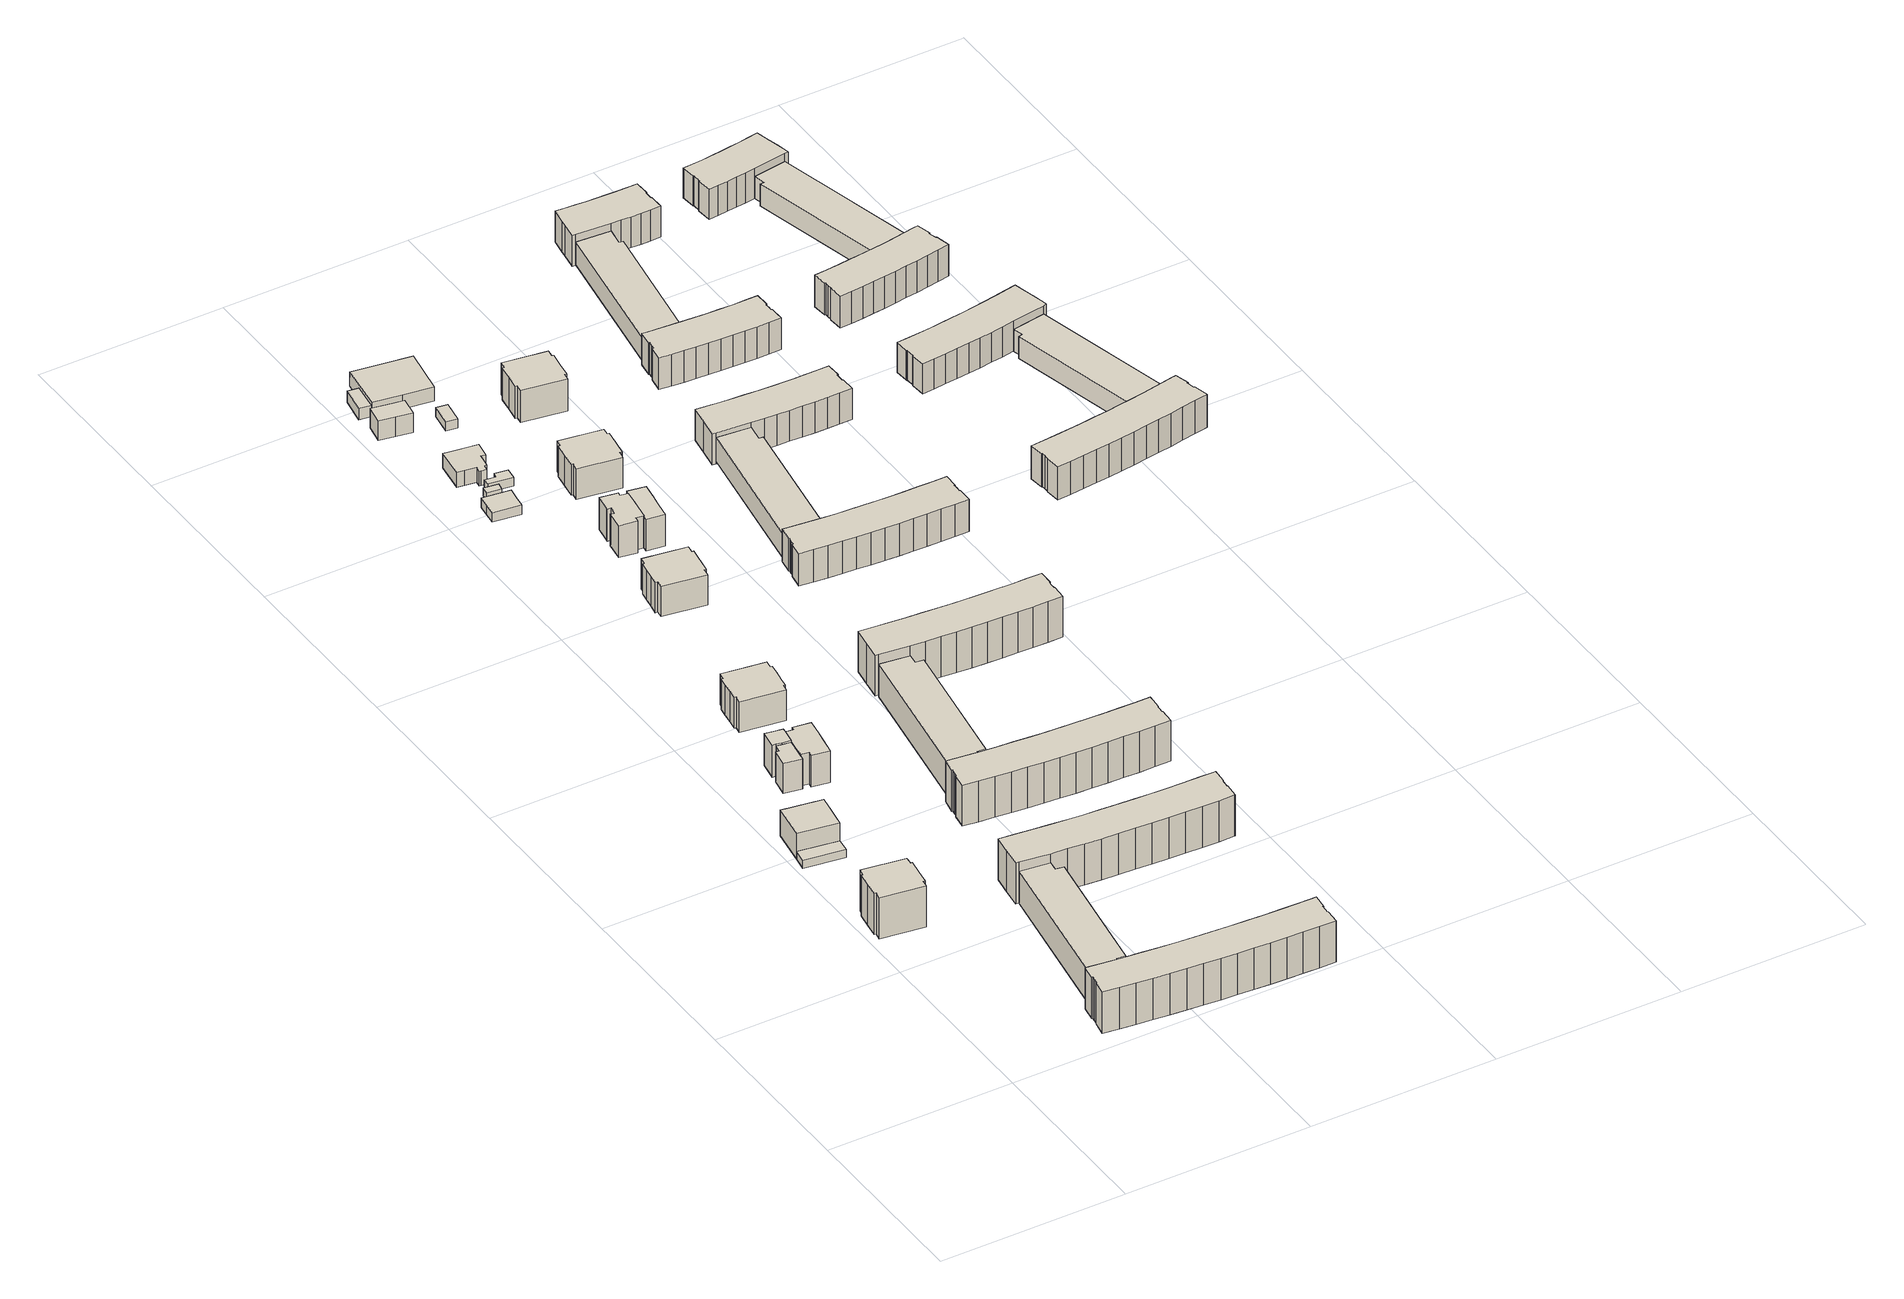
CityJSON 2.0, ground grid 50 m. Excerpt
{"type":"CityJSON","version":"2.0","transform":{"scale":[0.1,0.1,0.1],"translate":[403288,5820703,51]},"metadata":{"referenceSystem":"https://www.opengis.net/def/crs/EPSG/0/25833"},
"CityObjects":{
"building1":{"type":"Building","attributes":{"Gemeindeschluessel":"11000010","BezugspunktDach":"2200","function":"31001_1010","measuredHeight":12.75,"storeysAboveGround":4},"address":[{"country":"Germany","locality":"Berlin","thoroughfareNumber":"7","thoroughfareName":"Hans-Fallada-Straße"}],"geometry":[{"type":"Solid","lod":"1","boundaries":[[[[0,1,2,3,4,5,6,7,8,9,10,11,12,13]],[[14,15,16,17,18,19,20,21,22,23,24,25,26,27]],[[14,27,13,12]],[[15,14,12,11]],[[16,15,11,10]],[[17,16,10,9]],[[18,17,9,8]],[[19,18,8,7]],[[20,19,7,6]],[[21,20,6,5]],[[22,21,5,4]],[[23,22,4,3]],[[24,23,3,2]],[[25,24,2,1]],[[26,25,1,0]],[[27,26,0,13]]]]}]},
"building2":{"type":"Building","attributes":{"Gemeindeschluessel":"11000010","BezugspunktDach":"2200","function":"31001_2463","measuredHeight":2.32,"storeysAboveGround":1},"address":[{"country":"Germany","locality":"Berlin","thoroughfareNumber":"19 (1)","thoroughfareName":"Hans-Fallada-Straße"}],"geometry":[{"type":"Solid","lod":"1","boundaries":[[[[28,29,30,31]],[[32,33,34,35]],[[32,35,31,30]],[[33,32,30,29]],[[34,33,29,28]],[[35,34,28,31]]]]}]},
"building3":{"type":"Building","attributes":{"Gemeindeschluessel":"11000010","BezugspunktDach":"2200","function":"31001_1010","measuredHeight":9.35,"storeysAboveGround":1},"address":[{"country":"Germany","locality":"Berlin","thoroughfareNumber":"19","thoroughfareName":"Hans-Fallada-Straße"}],"geometry":[{"type":"Solid","lod":"1","boundaries":[[[[36,37,38,39,40]],[[41,42,43,33,32]],[[41,32,40,39]],[[42,41,39,38]],[[43,42,38,37]],[[33,43,37,36]],[[32,33,36,40]]]]}]},
"building4":{"type":"Building","attributes":{"Gemeindeschluessel":"11000010","function":"31001_1010"},"address":[{"country":"Germany","locality":"Berlin","thoroughfareNumber":"21","thoroughfareName":"Hans-Fallada-Straße"}],"children":["building4-1","building4-2","building4-3"]},
"building4-1":{"type":"BuildingPart","attributes":{"BezugspunktDach":"2200","measuredHeight":9.9,"storeysAboveGround":3},"parents":["building4"],"geometry":[{"type":"MultiSurface","lod":"1","boundaries":[[[44,45,46,47,48,49,50,51,52,53,54,55]],[[56,57,58,59,60,61,62,63,64,65,66,67]],[[68,69,55,54]],[[68,56,54,70,71]],[[59,58,52,51]],[[60,59,51,50]],[[61,60,50,49]],[[62,61,49,48]],[[63,62,48,47]],[[64,63,47,46]],[[65,64,46,45]],[[66,65,45,44]],[[67,66,44,55]],[[56,67,69,68]],[[56,68,71,72,73]],[[57,72,71,70,53]],[[58,57,53,52]]]}]},
"building4-2":{"type":"BuildingPart","attributes":{"BezugspunktDach":"2200","measuredHeight":8.67,"storeysAboveGround":3},"parents":["building4"],"geometry":[{"type":"MultiSurface","lod":"1","boundaries":[[[74,69,71,75,76,77,78]],[[79,80,81,72,67,82,83]],[[79,83,78,77]],[[80,79,77,76]],[[81,80,76,75]],[[82,67,69,74]],[[83,82,74,78]],[[72,84,85,71,86]],[[81,75,85,84]],[[67,56,68,69]],[[72,71,68,56]]]}]},
"building4-3":{"type":"BuildingPart","attributes":{"BezugspunktDach":"2200","measuredHeight":11.53,"storeysAboveGround":3},"parents":["building4"],"geometry":[{"type":"MultiSurface","lod":"1","boundaries":[[[87,88,89,90,91,92,93,94]],[[95,96,97,58,72,84,81,98]],[[95,98,94,93]],[[96,95,93,92]],[[97,96,92,91]],[[58,97,91,90]],[[70,53,52,99,90,89]],[[85,71,89,88]],[[75,85,88,87]],[[98,81,87,94]],[[71,72,57,53,70]],[[57,58,99,52,53]],[[84,72,71,85]],[[81,84,85,75]]]}]},
"building5":{"type":"Building","attributes":{"Gemeindeschluessel":"11000010","BezugspunktDach":"2200","function":"31001_1010","measuredHeight":9.61,"storeysAboveGround":3},"address":[{"country":"Germany","locality":"Berlin","thoroughfareNumber":"23","thoroughfareName":"Hans-Fallada-Straße"}],"geometry":[{"type":"Solid","lod":"1","boundaries":[[[[100,101,102,103,104,105,106,107,108,109,110,111,112,113,114,115]],[[116,117,118,119,120,121,122,123,124,125,126,127,128,129,130,131]],[[116,131,115,114]],[[117,116,114,113]],[[118,117,113,112]],[[119,118,112,111]],[[120,119,111,110]],[[121,120,110,109]],[[122,121,109,108]],[[123,122,108,107]],[[124,123,107,106]],[[125,124,106,105]],[[126,125,105,104]],[[127,126,104,103]],[[128,127,103,102]],[[129,128,102,101]],[[130,129,101,100]],[[131,130,100,115]]]]}]},
"building6":{"type":"Building","attributes":{"Gemeindeschluessel":"11000010","function":"31001_1010"},"address":[{"country":"Germany","locality":"Berlin","thoroughfareNumber":"10, 12, 4, 6, 8","thoroughfareName":"Hans-Fallada-Straße"},{"country":"Germany","locality":"Berlin","thoroughfareNumber":"1, 3, 5","thoroughfareName":"Joachim-Ringelnatz-Straße"}],"children":["building6-1","building6-2","building6-3"]},
"building6-1":{"type":"BuildingPart","attributes":{"BezugspunktDach":"2200","measuredHeight":12.76,"storeysAboveGround":4},"parents":["building6"],"geometry":[{"type":"MultiSurface","lod":"1","boundaries":[[[132,133,134,135,136,137,138,139,140,141,142,143,144,145,146,147,148,149,150,151,152,153,154,155,156,157,158,159,160,161,162,163,164,165,166,167,168,169,170]],[[171,172,173,174,175,176,177,178,179,180,181,182,183,184,185,186,187,188,189,190,191,192,193,194,195,196,197,198,199,200,201,202,203,204,205,206,207,208,209]],[[171,209,170,169]],[[172,171,169,168]],[[173,172,168,167]],[[174,173,167,166]],[[175,174,166,165]],[[176,175,165,164]],[[177,176,164,163]],[[178,177,210,211,212,213,163,162]],[[179,178,162,161]],[[180,179,161,160]],[[181,180,160,159]],[[182,181,159,158]],[[183,182,158,157]],[[184,183,157,156]],[[185,184,156,155]],[[186,185,155,154]],[[187,186,154,153]],[[188,187,153,152]],[[189,188,152,151]],[[190,189,151,150]],[[191,190,150,149]],[[192,191,149,148]],[[193,192,148,147]],[[194,193,147,146]],[[195,194,146,145]],[[196,195,145,144]],[[197,196,144,143]],[[198,197,143,142]],[[199,198,142,141]],[[200,199,141,140]],[[201,200,140,139]],[[202,201,139,138]],[[203,202,138,137]],[[204,203,137,136]],[[205,204,136,135]],[[206,205,135,134]],[[207,206,134,133]],[[208,207,133,132]],[[209,208,132,170]],[[213,212,211,210]]]}]},
"building6-2":{"type":"BuildingPart","attributes":{"BezugspunktDach":"2200","measuredHeight":9.38,"storeysAboveGround":4},"parents":["building6"],"geometry":[{"type":"MultiSurface","lod":"1","boundaries":[[[212,214,215,216,217,218,219,213]],[[220,221,222,223,224,225,211,210]],[[220,210,213,219]],[[221,220,226,227,228,218]],[[222,221,218,217]],[[223,222,217,216]],[[224,223,216,215]],[[225,224,215,214]],[[211,225,214,212]],[[219,218,228,227,226]],[[210,211,212,213]]]}]},
"building6-3":{"type":"BuildingPart","attributes":{"BezugspunktDach":"2200","measuredHeight":12.52,"storeysAboveGround":4},"parents":["building6"],"geometry":[{"type":"MultiSurface","lod":"1","boundaries":[[[229,230,231,232,233,234,235,236,237,238,239,240,241,242,243,244,245,246,247,248,249,250,251,252,253,254,255,256,257,258,259,260,261,262,263]],[[264,265,266,267,268,269,270,271,272,273,274,275,276,277,278,279,280,281,282,283,284,285,286,287,288,289,290,291,292,293,294,295,228,227,296]],[[264,296,263,262]],[[265,264,262,261]],[[266,265,261,260]],[[267,266,260,259]],[[268,267,259,258]],[[269,268,258,257]],[[270,269,257,256]],[[271,270,256,255]],[[272,271,255,254]],[[273,272,254,253]],[[274,273,253,252]],[[275,274,252,251]],[[276,275,251,250]],[[277,276,250,249]],[[278,277,249,248]],[[279,278,248,247]],[[280,279,247,246]],[[281,280,246,245]],[[282,281,245,244]],[[283,282,244,243]],[[284,283,243,242]],[[285,284,242,241]],[[286,285,241,240]],[[287,286,240,239]],[[288,287,239,238]],[[289,288,238,237]],[[290,289,237,236]],[[291,290,236,235]],[[292,291,235,234]],[[293,292,234,233]],[[294,293,233,232]],[[295,294,232,231]],[[228,295,231,230]],[[219,218,228,230,229]],[[296,227,229,263]],[[227,228,218,219]]]}]},
"building7":{"type":"Building","attributes":{"Gemeindeschluessel":"11000010","BezugspunktDach":"2200","function":"31001_1010","measuredHeight":3.24,"storeysAboveGround":1},"address":[{"country":"Germany","locality":"Berlin","thoroughfareNumber":"24 (1)","thoroughfareName":"Siegmarstraße"}],"geometry":[{"type":"Solid","lod":"1","boundaries":[[[[297,298,299,300,301,302]],[[303,304,305,306,307,308]],[[303,308,302,301]],[[304,303,301,300]],[[305,304,300,299]],[[306,305,299,298]],[[307,306,298,297]],[[308,307,297,302]]]]}]},
"building8":{"type":"Building","attributes":{"Gemeindeschluessel":"11000010","BezugspunktDach":"2200","function":"31001_1010","measuredHeight":9.62,"storeysAboveGround":3},"address":[{"country":"Germany","locality":"Berlin","thoroughfareNumber":"25","thoroughfareName":"Hans-Fallada-Straße"}],"geometry":[{"type":"Solid","lod":"1","boundaries":[[[[309,310,311,312,313,314,315,316,317,318,319,320,321,322,323,324]],[[325,326,327,328,329,330,331,332,333,334,335,336,337,338,339,340]],[[325,340,324,323]],[[326,325,323,322]],[[327,326,322,321]],[[328,327,321,320]],[[329,328,320,319]],[[330,329,319,318]],[[331,330,318,317]],[[332,331,317,316]],[[333,332,316,315]],[[334,333,315,314]],[[335,334,314,313]],[[336,335,313,312]],[[337,336,312,311]],[[338,337,311,310]],[[339,338,310,309]],[[340,339,309,324]]]]}]},
"building9":{"type":"Building","attributes":{"Gemeindeschluessel":"11000010","BezugspunktDach":"2200","function":"31001_2000","measuredHeight":2.24,"storeysAboveGround":1},"address":[{"country":"Germany","locality":"Berlin","thoroughfareNumber":"24 (2)","thoroughfareName":"Siegmarstraße"}],"geometry":[{"type":"Solid","lod":"1","boundaries":[[[[341,342,343,344]],[[345,346,347,348]],[[345,348,344,343]],[[346,345,343,342]],[[347,346,342,341]],[[348,347,341,344]]]]}]},
"building10":{"type":"Building","attributes":{"Gemeindeschluessel":"11000010","BezugspunktDach":"2200","function":"31001_1313","measuredHeight":4.7,"storeysAboveGround":1},"address":[{"country":"Germany","locality":"Berlin","thoroughfareNumber":"26 (2)","thoroughfareName":"Siegmarstraße"}],"geometry":[{"type":"Solid","lod":"1","boundaries":[[[[349,350,351,352,353,354,355,356,357,358,359,360,361,362]],[[363,364,365,366,367,368,369,370,371,372,373,374,375,376]],[[363,376,362,361]],[[364,363,361,360]],[[365,364,360,359]],[[366,365,359,358]],[[367,366,358,357]],[[368,367,357,356]],[[369,368,356,355]],[[370,369,355,354]],[[371,370,354,353]],[[372,371,353,352]],[[373,372,352,351]],[[374,373,351,350]],[[375,374,350,349]],[[376,375,349,362]]]]}]},
"building11":{"type":"Building","attributes":{"Gemeindeschluessel":"11000010","BezugspunktDach":"2200","function":"31001_2000","measuredHeight":2.46,"storeysAboveGround":1},"address":[{"country":"Germany","locality":"Berlin","thoroughfareNumber":"26 (1)","thoroughfareName":"Siegmarstraße"}],"geometry":[{"type":"Solid","lod":"1","boundaries":[[[[377,378,379,380,381,382]],[[383,384,385,386,387,388]],[[383,388,382,381]],[[384,383,381,380]],[[385,384,380,379]],[[386,385,379,378]],[[387,386,378,377]],[[388,387,377,382]]]]}]},
"building12":{"type":"Building","attributes":{"Gemeindeschluessel":"11000010","BezugspunktDach":"2200","function":"31001_2000","measuredHeight":6.77,"storeysAboveGround":1},"address":[{"country":"Germany","locality":"Berlin","thoroughfareNumber":"28 (1)","thoroughfareName":"Siegmarstraße"}],"geometry":[{"type":"Solid","lod":"1","boundaries":[[[[389,390,391,392,393,394]],[[395,396,397,398,399,400]],[[395,400,394,393]],[[396,395,393,392]],[[397,396,392,391]],[[398,397,391,390]],[[399,398,390,389]],[[400,399,389,394]]]]}]},
"building13":{"type":"Building","attributes":{"Gemeindeschluessel":"11000010","function":"31001_1010"},"address":[{"country":"Germany","locality":"Berlin","thoroughfareNumber":"27","thoroughfareName":"Hans-Fallada-Straße"}],"children":["building13-1","building13-2"]},
"building13-1":{"type":"BuildingPart","attributes":{"BezugspunktDach":"2200","measuredHeight":10.07,"storeysAboveGround":3},"parents":["building13"],"geometry":[{"type":"MultiSurface","lod":"1","boundaries":[[[401,402,403,404,405,406,407,408,409,410,411,412,413,414,415,416,417]],[[418,419,420,421,422,423,424,425,426,427,428,429,430,431,432,433,434]],[[418,434,417,416]],[[419,418,416,415]],[[420,419,415,414]],[[421,420,414,413]],[[422,421,413,412]],[[423,422,412,411]],[[424,423,411,410]],[[425,424,410,409]],[[426,425,409,408]],[[427,426,408,407]],[[435,436,437,407,406]],[[428,438,439]],[[440,435,428,406,405]],[[441,442,440,429,405,404]],[[431,430,404,403]],[[432,431,403,402]],[[433,432,402,401]],[[434,433,401,417]],[[428,439,436,435]],[[439,438,427,437,436]],[[429,443,428,435,440]],[[430,444,442,441]],[[444,429,440,442]]]}]},
"building13-2":{"type":"BuildingPart","attributes":{"BezugspunktDach":"2200","measuredHeight":9.94,"storeysAboveGround":3},"parents":["building13"],"geometry":[{"type":"MultiSurface","lod":"1","boundaries":[[[445,446,447,448,449,437,436,442,441,450,451]],[[431,430,444,439,427,452,453,454,455,456,457]],[[431,457,451,450]],[[430,431,450,441]],[[458,428,439]],[[452,427,437,449]],[[453,452,449,448]],[[454,453,448,447]],[[455,454,447,446]],[[456,455,446,445]],[[457,456,445,451]],[[444,430,441,442]],[[439,428,435,436]],[[429,440,435,428,458]],[[440,429,444,442]],[[427,439,436,437]]]}]},
"building14":{"type":"Building","attributes":{"Gemeindeschluessel":"11000010","function":"31001_1010"},"address":[{"country":"Germany","locality":"Berlin","thoroughfareNumber":"30","thoroughfareName":"Siegmarstraße"}],"children":["building14-1","building14-2"]},
"building14-1":{"type":"BuildingPart","attributes":{"BezugspunktDach":"2200","measuredHeight":4.87,"storeysAboveGround":1},"parents":["building14"],"geometry":[{"type":"MultiSurface","lod":"1","boundaries":[[[459,460,461,462,463,464]],[[465,466,467,468,469,470]],[[465,471,472,473,470,464,463]],[[466,465,463,462]],[[467,466,462,461]],[[468,467,461,460]],[[469,468,460,459]],[[470,469,459,464]],[[470,473,472,471]]]}]},
"building14-2":{"type":"BuildingPart","attributes":{"BezugspunktDach":"2200","measuredHeight":3.16,"storeysAboveGround":1},"parents":["building14"],"geometry":[{"type":"Solid","lod":"1","boundaries":[[[[473,472,474,475]],[[476,471,470,477]],[[476,477,475,474]],[[471,476,474,472]],[[477,470,473,475]],[[471,472,473,470]]]]}]},
"building15":{"type":"Building","attributes":{"Gemeindeschluessel":"11000010","BezugspunktDach":"2200","function":"31001_2000","measuredHeight":2.56,"storeysAboveGround":1},"address":[{"country":"Germany","locality":"Berlin","thoroughfareNumber":"28 (2)","thoroughfareName":"Siegmarstraße"}],"geometry":[{"type":"Solid","lod":"1","boundaries":[[[[478,479,480,481]],[[482,483,484,485]],[[482,485,481,480]],[[483,482,480,479]],[[484,483,479,478]],[[485,484,478,481]]]]}]},
"building16":{"type":"Building","attributes":{"Gemeindeschluessel":"11000010","function":"31001_1010"},"address":[{"country":"Germany","locality":"Berlin","thoroughfareNumber":"16, 18","thoroughfareName":"Dudweilerstraße"},{"country":"Germany","locality":"Berlin","thoroughfareNumber":"14, 16, 18, 20, 22","thoroughfareName":"Hans-Fallada-Straße"}],"children":["building16-1","building16-2","building16-3"]},
"building16-1":{"type":"BuildingPart","attributes":{"BezugspunktDach":"2200","measuredHeight":12.56,"storeysAboveGround":4},"parents":["building16"],"geometry":[{"type":"MultiSurface","lod":"1","boundaries":[[[486,487,488,489,490,491,492,493,494,495,496,497,498,499,500,501,502,503,504,505,506,507,508,509,510,511,512,513,514,515,516,517,518,519,520,521,522,523]],[[524,525,526,527,528,529,530,531,532,533,534,535,536,537,538,539,540,541,542,543,544,545,546,547,548,549,550,551,552,553,554,555,556,557,558,559,560,561]],[[524,561,523,522]],[[525,524,522,521]],[[526,525,521,520]],[[527,526,520,519]],[[528,527,519,518]],[[529,528,518,517]],[[530,529,517,516]],[[531,530,562,563,564,565,566,516,515]],[[532,531,515,514]],[[533,532,514,513]],[[534,533,513,512]],[[535,534,512,511]],[[536,535,511,510]],[[537,536,510,509]],[[538,537,509,508]],[[539,538,508,507]],[[540,539,507,506]],[[541,540,506,505]],[[542,541,505,504]],[[543,542,504,503]],[[544,543,503,502]],[[545,544,502,501]],[[546,545,501,500]],[[547,546,500,499]],[[548,547,499,498]],[[549,548,498,497]],[[550,549,497,496]],[[551,550,496,495]],[[552,551,495,494]],[[553,552,494,493]],[[554,553,493,492]],[[555,554,492,491]],[[556,555,491,490]],[[557,556,490,489]],[[558,557,489,488]],[[559,558,488,487]],[[560,559,487,486]],[[561,560,486,523]],[[566,565,564,563,562]]]}]},
"building16-2":{"type":"BuildingPart","attributes":{"BezugspunktDach":"2200","measuredHeight":9.53,"storeysAboveGround":4},"parents":["building16"],"geometry":[{"type":"MultiSurface","lod":"1","boundaries":[[[564,567,568,569,570,571,572,565]],[[573,574,575,576,577,578,563,562]],[[573,562,565,572]],[[574,573,579,580]],[[575,574,571,570]],[[576,575,570,569]],[[577,576,569,568]],[[578,577,568,567]],[[563,578,567,564]],[[580,579,572,571]],[[562,563,564,565]]]}]},
"building16-3":{"type":"BuildingPart","attributes":{"BezugspunktDach":"2200","measuredHeight":12.48,"storeysAboveGround":4},"parents":["building16"],"geometry":[{"type":"MultiSurface","lod":"1","boundaries":[[[581,582,583,584,585,586,587,588,589,590,591,592,593,594,595,596,597,598,599,600,601,602,603,604,605,606,607,608,609,610,611,612]],[[613,614,615,616,617,618,619,620,621,622,623,624,625,626,627,628,629,630,631,632,633,634,635,636,637,638,639,640,641,580,579,642]],[[613,642,612,611]],[[614,613,611,610]],[[615,614,610,609]],[[616,615,609,608]],[[617,616,608,607]],[[618,617,607,606]],[[619,618,606,605]],[[620,619,605,604]],[[621,620,604,603]],[[622,621,603,602]],[[623,622,602,601]],[[624,623,601,600]],[[625,624,600,599]],[[626,625,599,598]],[[627,626,598,597]],[[628,627,597,596]],[[629,628,596,595]],[[630,629,595,594]],[[631,630,594,593]],[[632,631,593,592]],[[633,632,592,591]],[[634,633,591,590]],[[635,634,590,589]],[[636,635,589,588]],[[637,636,588,587]],[[638,637,587,586]],[[639,638,586,585]],[[640,639,585,584]],[[641,640,584,583]],[[580,641,583,582]],[[572,571,582,581]],[[642,579,581,612]],[[579,580,571,572]]]}]},
"building17":{"type":"Building","attributes":{"Gemeindeschluessel":"11000010","BezugspunktDach":"2200","function":"31001_1010","measuredHeight":9.84,"storeysAboveGround":3},"address":[{"country":"Germany","locality":"Berlin","thoroughfareNumber":"29","thoroughfareName":"Hans-Fallada-Straße"}],"geometry":[{"type":"Solid","lod":"1","boundaries":[[[[643,644,645,646,647,648,649,650,651,652,653,654,655,656]],[[657,658,659,660,661,662,663,664,665,666,667,668,669,670]],[[657,670,656,655]],[[658,657,655,654]],[[659,658,654,653]],[[660,659,653,652]],[[661,660,652,651]],[[662,661,651,650]],[[663,662,650,649]],[[664,663,649,648]],[[665,664,648,647]],[[666,665,647,646]],[[667,666,646,645]],[[668,667,645,644]],[[669,668,644,643]],[[670,669,643,656]]]]}]},
"building18":{"type":"Building","attributes":{"Gemeindeschluessel":"11000010","BezugspunktDach":"2200","function":"31001_1010","measuredHeight":10.21,"storeysAboveGround":3},"address":[{"country":"Germany","locality":"Berlin","thoroughfareNumber":"37","thoroughfareName":"Hans-Fallada-Straße"}],"geometry":[{"type":"Solid","lod":"1","boundaries":[[[[671,672,673,674,675,676,677,678,679,680,681,682,683,684]],[[685,686,687,688,689,690,691,692,693,694,695,696,697,698]],[[685,698,684,683]],[[686,685,683,682]],[[687,686,682,681]],[[688,687,681,680]],[[689,688,680,679]],[[690,689,679,678]],[[691,690,678,677]],[[692,691,677,676]],[[693,692,676,675]],[[694,693,675,674]],[[695,694,674,673]],[[696,695,673,672]],[[697,696,672,671]],[[698,697,671,684]]]]}]},
"building19":{"type":"Building","attributes":{"Gemeindeschluessel":"11000010","function":"31001_1010"},"address":[{"country":"Germany","locality":"Berlin","thoroughfareNumber":"15, 17","thoroughfareName":"Dudweilerstraße"},{"country":"Germany","locality":"Berlin","thoroughfareNumber":"26, 28, 30, 32","thoroughfareName":"Hans-Fallada-Straße"}],"children":["building19-1","building19-2","building19-3"]},
"building19-1":{"type":"BuildingPart","attributes":{"BezugspunktDach":"2200","measuredHeight":10.1,"storeysAboveGround":3},"parents":["building19"],"geometry":[{"type":"Solid","lod":"1","boundaries":[[[[699,700,701,702,703,704,705,706,707,708,709,710,711,712,713,714,715,716,717,718,719,720,721,722,723,724,725,726,727,728,729,730,731,732,733]],[[734,735,736,737,738,739,740,741,742,743,744,745,746,747,748,749,750,751,752,753,754,755,756,757,758,759,760,761,762,763,764,765,766,767,768]],[[734,768,733,732]],[[735,734,732,731]],[[736,735,731,730]],[[737,736,730,729]],[[738,737,729,728]],[[739,738,728,727]],[[740,739,727,726]],[[741,769,770,740,726,725]],[[742,741,725,724]],[[743,742,724,723]],[[744,743,723,722]],[[745,744,722,721]],[[746,745,721,720]],[[747,746,720,719]],[[748,747,719,718]],[[749,748,718,717]],[[750,749,717,716]],[[751,750,716,715]],[[752,751,715,714]],[[753,752,714,713]],[[754,753,713,712]],[[755,754,712,711]],[[756,755,711,710]],[[757,756,710,709]],[[758,757,709,708]],[[759,758,708,707]],[[760,759,707,706]],[[761,760,706,705]],[[762,761,705,704]],[[763,762,704,703]],[[764,763,703,702]],[[765,764,702,701]],[[766,765,701,700]],[[767,766,700,699]],[[768,767,699,733]],[[740,770,769,741]]]]}]},
"building19-2":{"type":"BuildingPart","attributes":{"BezugspunktDach":"2200","measuredHeight":6.86,"storeysAboveGround":3},"parents":["building19"],"geometry":[{"type":"MultiSurface","lod":"1","boundaries":[[[769,771,772,773,774,775,776,770]],[[777,778,779,780,781,782,783,784]],[[777,784,770,776]],[[779,778,775,774]],[[780,779,774,773]],[[781,780,773,772]],[[782,781,772,771]],[[783,782,771,769]],[[784,783,741,740]],[[778,777,785,776,775]],[[740,741,769,770,786]]]}]},
"building19-3":{"type":"BuildingPart","attributes":{"BezugspunktDach":"2200","measuredHeight":9.6,"storeysAboveGround":3},"parents":["building19"],"geometry":[{"type":"MultiSurface","lod":"1","boundaries":[[[787,788,789,790,791,792,793,794,795,796,797,798,799,800,801,802,803,804,805,806,807,808,809,810,811,812,813,814,815]],[[816,817,818,819,820,821,822,823,824,825,826,827,828,829,830,831,832,833,834,835,836,837,838,839,840,841,842,843,844]],[[816,844,815,814]],[[817,816,814,813]],[[818,817,813,812]],[[819,818,812,811]],[[820,819,811,810]],[[821,820,810,809]],[[822,821,809,808]],[[823,822,808,807]],[[824,823,807,806]],[[825,824,806,805]],[[826,825,805,804]],[[827,826,804,803]],[[828,827,803,802]],[[829,828,802,801]],[[830,829,801,800]],[[831,830,800,799]],[[832,831,799,798]],[[833,832,798,797]],[[834,833,797,796]],[[835,834,796,795]],[[836,835,795,794]],[[837,836,794,793]],[[838,837,793,792]],[[839,838,792,791]],[[840,839,791,790]],[[841,840,790,789]],[[842,841,789,788]],[[776,775,845,788,787]],[[843,842,778,777,846]],[[844,843,787,815]],[[846,777,778,845,775,776]]]}]},
"building20":{"type":"Building","attributes":{"Gemeindeschluessel":"11000010","function":"31001_1010"},"address":[{"country":"Germany","locality":"Berlin","thoroughfareNumber":"34, 36, 38, 40, 42","thoroughfareName":"Hans-Fallada-Straße"}],"children":["building20-1","building20-2","building20-3"]},
"building20-1":{"type":"BuildingPart","attributes":{"BezugspunktDach":"2200","measuredHeight":9.66,"storeysAboveGround":3},"parents":["building20"],"geometry":[{"type":"MultiSurface","lod":"1","boundaries":[[[847,848,849,850,851,852,853,854,855,856,857,858,859,860,861,862,863,864,865,866,867,868,869,870,871,872,873,874,875,876,877]],[[878,879,880,881,882,883,884,885,886,887,888,889,890,891,892,893,894,895,896,897,898,899,900,901,902,903,904,905,906,907,908]],[[878,908,877,876]],[[879,878,876,875]],[[880,879,875,874]],[[881,880,874,873]],[[882,881,873,872]],[[883,882,872,871]],[[884,883,871,870]],[[885,909,910,870,869]],[[886,885,869,868]],[[887,886,868,867]],[[888,887,867,866]],[[889,888,866,865]],[[890,889,865,864]],[[891,890,864,863]],[[892,891,863,862]],[[893,892,862,861]],[[894,893,861,860]],[[895,894,860,859]],[[896,895,859,858]],[[897,896,858,857]],[[898,897,857,856]],[[899,898,856,855]],[[900,899,855,854]],[[901,900,854,853]],[[902,901,853,852]],[[903,902,852,851]],[[904,903,851,850]],[[905,904,850,849]],[[906,905,849,848]],[[907,906,848,847]],[[908,907,847,877]],[[884,910,909,885]]]}]},
"building20-2":{"type":"BuildingPart","attributes":{"BezugspunktDach":"2200","measuredHeight":6.54,"storeysAboveGround":3},"parents":["building20"],"geometry":[{"type":"MultiSurface","lod":"1","boundaries":[[[909,911,912,913,914,915,916,910]],[[917,918,919,920,921,922,923,924]],[[917,924,910,916]],[[919,918,915,914]],[[920,919,914,913]],[[921,920,913,912]],[[922,921,912,911]],[[923,922,911,909]],[[924,923,925,885,884]],[[918,917,916,915]],[[884,885,925,909,910]]]}]},
"building20-3":{"type":"BuildingPart","attributes":{"BezugspunktDach":"2200","measuredHeight":9.46,"storeysAboveGround":3},"parents":["building20"],"geometry":[{"type":"MultiSurface","lod":"1","boundaries":[[[926,927,928,929,930,931,932,933,934,935,936,937,938,939,940,941,942,943,944,945,946,947,948,949,950]],[[951,952,953,954,955,956,957,958,959,960,961,962,963,964,965,966,967,968,969,970,971,972,973,974,975]],[[951,975,950,949]],[[952,951,949,948]],[[953,952,948,947]],[[954,953,947,946]],[[955,954,946,945]],[[956,955,945,944]],[[957,956,944,943]],[[958,957,943,942]],[[959,958,942,941]],[[960,959,941,940]],[[961,960,940,939]],[[962,961,939,938]],[[963,962,938,937]],[[964,963,937,936]],[[965,964,936,935]],[[966,965,935,934]],[[967,966,934,933]],[[968,967,933,932]],[[969,968,932,931]],[[970,969,931,930]],[[971,970,930,929]],[[972,971,929,928]],[[973,972,928,927]],[[916,915,927,926]],[[974,973,976,918,917,916]],[[975,974,926,950]],[[917,918,976,915,916]]]}]},
"building21":{"type":"Building","attributes":{"Gemeindeschluessel":"11000010","function":"31001_1010"},"address":[{"country":"Germany","locality":"Berlin","thoroughfareNumber":"19, 21","thoroughfareName":"Dudweilerstraße"},{"country":"Germany","locality":"Berlin","thoroughfareNumber":"35, 37, 39, 41","thoroughfareName":"Joachim-Ringelnatz-Straße"}],"children":["building21-1","building21-2","building21-3"]},
"building21-1":{"type":"BuildingPart","attributes":{"BezugspunktDach":"2200","measuredHeight":10.15,"storeysAboveGround":3},"parents":["building21"],"geometry":[{"type":"MultiSurface","lod":"1","boundaries":[[[977,978,979,980,981,982,983,984,985,986,987,988,989,990,991,992,993,994,995,996,997,998,999,1000,1001,1002,1003,1004,1005,1006,1007,1008,1009,1010,1011]],[[1012,1013,1014,1015,1016,1017,1018,1019,1020,1021,1022,1023,1024,1025,1026,1027,1028,1029,1030,1031,1032,1033,1034,1035,1036,1037,1038,1039,1040,1041,1042,1043,1044,1045,1046]],[[1012,1046,1011,1010]],[[1013,1012,1010,1009]],[[1014,1013,1009,1008]],[[1015,1014,1008,1007]],[[1016,1015,1007,1006]],[[1017,1016,1006,1005]],[[1018,1017,1005,1004]],[[1019,1018,1004,1003]],[[1020,1019,1003,1002]],[[1021,1047,1048,1002,1001]],[[1022,1021,1001,1000]],[[1023,1022,1000,999]],[[1024,1023,999,998]],[[1025,1024,998,997]],[[1026,1025,997,996]],[[1027,1026,996,995]],[[1028,1027,995,994]],[[1029,1028,994,993]],[[1030,1029,993,992]],[[1031,1030,992,991]],[[1032,1031,991,990]],[[1033,1032,990,989]],[[1034,1033,989,988]],[[1035,1034,988,987]],[[1036,1035,987,986]],[[1037,1036,986,985]],[[1038,1037,985,984]],[[1039,1038,984,983]],[[1040,1039,983,982]],[[1041,1040,982,981]],[[1042,1041,981,980]],[[1043,1042,980,979]],[[1044,1043,979,978]],[[1045,1044,978,977]],[[1046,1045,977,1011]],[[1020,1049,1048,1047,1021]]]}]},
"building21-2":{"type":"BuildingPart","attributes":{"BezugspunktDach":"2200","measuredHeight":6.29,"storeysAboveGround":3},"parents":["building21"],"geometry":[{"type":"MultiSurface","lod":"1","boundaries":[[[1050,1051,1048,1047,1052,1053,1054,1055]],[[1056,1057,1058,1059,1060,1061,1062,1063]],[[1056,1063,1055,1054]],[[1057,1056,1054,1053]],[[1058,1057,1064,1065]],[[1059,1058,1052,1047]],[[1060,1059,1021,1020]],[[1061,1060,1048,1051]],[[1062,1061,1051,1050]],[[1063,1062,1050,1055]],[[1065,1064,1053,1052]],[[1020,1021,1047,1048,1066]]]}]},
"building21-3":{"type":"BuildingPart","attributes":{"BezugspunktDach":"2200","measuredHeight":9.5,"storeysAboveGround":3},"parents":["building21"],"geometry":[{"type":"MultiSurface","lod":"1","boundaries":[[[1067,1068,1069,1070,1071,1072,1073,1074,1075,1076,1077,1078,1079,1080,1081,1082,1083,1084,1085,1086,1087,1088,1089,1090,1091,1092,1093,1094,1095,1096,1097]],[[1098,1099,1100,1101,1102,1103,1104,1105,1106,1107,1108,1109,1110,1111,1065,1064,1112,1113,1114,1115,1116,1117,1118,1119,1120,1121,1122,1123,1124,1125,1126]],[[1098,1126,1097,1096]],[[1099,1098,1096,1095]],[[1100,1099,1095,1094]],[[1101,1100,1094,1093]],[[1102,1101,1093,1092]],[[1103,1102,1092,1091]],[[1104,1103,1091,1090]],[[1105,1104,1090,1089]],[[1106,1105,1089,1088]],[[1107,1106,1088,1087]],[[1108,1107,1087,1086]],[[1109,1108,1086,1085]],[[1110,1109,1085,1084]],[[1111,1110,1084,1083]],[[1065,1111,1083,1082]],[[1053,1052,1082,1081]],[[1112,1064,1081,1080]],[[1113,1112,1080,1079]],[[1114,1113,1079,1078]],[[1115,1114,1078,1077]],[[1116,1115,1077,1076]],[[1117,1116,1076,1075]],[[1118,1117,1075,1074]],[[1119,1118,1074,1073]],[[1120,1119,1073,1072]],[[1121,1120,1072,1071]],[[1122,1121,1071,1070]],[[1123,1122,1070,1069]],[[1124,1123,1069,1068]],[[1125,1124,1068,1067]],[[1126,1125,1067,1097]],[[1064,1065,1127,1052,1053]]]}]},
"building22":{"type":"Building","attributes":{"Gemeindeschluessel":"11000010","function":"31001_1010"},"address":[{"country":"Germany","locality":"Berlin","thoroughfareNumber":"43, 45, 47, 49, 51","thoroughfareName":"Joachim-Ringelnatz-Straße"}],"children":["building22-1","building22-2","building22-3"]},
"building22-1":{"type":"BuildingPart","attributes":{"BezugspunktDach":"2200","measuredHeight":9.78,"storeysAboveGround":3},"parents":["building22"],"geometry":[{"type":"MultiSurface","lod":"1","boundaries":[[[1128,1129,1130,1131,1132,1133,1134,1135,1136,1137,1138,1139,1140,1141,1142,1143,1144,1145,1146,1147,1148,1149,1150,1151,1152,1153,1154,1155,1156,1157]],[[1158,1159,1160,1161,1162,1163,1164,1165,1166,1167,1168,1169,1170,1171,1172,1173,1174,1175,1176,1177,1178,1179,1180,1181,1182,1183,1184,1185,1186,1187]],[[1158,1187,1157,1156]],[[1159,1158,1156,1155]],[[1160,1159,1155,1154]],[[1161,1160,1154,1153]],[[1162,1161,1153,1152]],[[1163,1162,1152,1151]],[[1188,1189,1190,1151,1150]],[[1165,1164,1150,1149]],[[1166,1165,1149,1148]],[[1167,1166,1148,1147]],[[1168,1167,1147,1146]],[[1169,1168,1146,1145]],[[1170,1169,1145,1144]],[[1171,1170,1144,1143]],[[1172,1171,1143,1142]],[[1173,1172,1142,1141]],[[1174,1173,1141,1140]],[[1175,1174,1140,1139]],[[1176,1175,1139,1138]],[[1177,1176,1138,1137]],[[1178,1177,1137,1136]],[[1179,1178,1136,1135]],[[1180,1179,1135,1134]],[[1181,1180,1134,1133]],[[1182,1181,1133,1132]],[[1183,1182,1132,1131]],[[1184,1183,1131,1130]],[[1185,1184,1130,1129]],[[1186,1185,1129,1128]],[[1187,1186,1128,1157]],[[1164,1163,1190,1189,1188]]]}]},
"building22-2":{"type":"BuildingPart","attributes":{"BezugspunktDach":"2200","measuredHeight":6.27,"storeysAboveGround":3},"parents":["building22"],"geometry":[{"type":"MultiSurface","lod":"1","boundaries":[[[1191,1192,1190,1189,1193,1194,1195,1196]],[[1197,1198,1199,1200,1201,1202,1203,1204]],[[1197,1204,1196,1195]],[[1198,1197,1195,1194]],[[1200,1199,1193,1189]],[[1201,1200,1205,1164,1163]],[[1202,1201,1190,1192]],[[1203,1202,1192,1191]],[[1204,1203,1191,1196]],[[1199,1198,1194,1193]],[[1206,1163,1164,1205,1189,1190]]]}]},
"building22-3":{"type":"BuildingPart","attributes":{"BezugspunktDach":"2200","measuredHeight":9.3,"storeysAboveGround":3},"parents":["building22"],"geometry":[{"type":"MultiSurface","lod":"1","boundaries":[[[1207,1208,1209,1210,1211,1212,1213,1214,1215,1216,1217,1218,1219,1220,1221,1222,1223,1224,1225,1226,1227,1228,1229,1230]],[[1231,1232,1233,1234,1235,1236,1237,1238,1239,1240,1241,1199,1198,1242,1243,1244,1245,1246,1247,1248,1249,1250,1251,1252]],[[1231,1252,1230,1229]],[[1232,1231,1229,1228]],[[1233,1232,1228,1227]],[[1234,1233,1227,1226]],[[1235,1234,1226,1225]],[[1236,1235,1225,1224]],[[1237,1236,1224,1223]],[[1238,1237,1223,1222]],[[1239,1238,1222,1221]],[[1240,1239,1221,1220]],[[1241,1240,1220,1219]],[[1199,1241,1219,1218]],[[1194,1193,1253,1218,1217]],[[1198,1199,1198,1254]],[[1242,1198,1217,1216]],[[1243,1242,1216,1215]],[[1244,1243,1215,1214]],[[1245,1244,1214,1213]],[[1246,1245,1213,1212]],[[1247,1246,1212,1211]],[[1248,1247,1211,1210]],[[1249,1248,1210,1209]],[[1250,1249,1209,1208]],[[1251,1250,1208,1207]],[[1252,1251,1207,1230]],[[1254,1198,1199,1253,1193,1194]]]}]}
},
"vertices":[
[15,629,142],[12,610,142],[128,592,142],[131,611,142],[136,610,142],[142,648,142],[148,687,142],[143,687,142],[145,707,142],[30,725,142],[27,705,142],[22,706,142],[16,668,142],[10,630,142],[16,668,24],[22,706,24],[27,705,24],[30,725,24],[145,707,24],[143,687,24],[148,687,24],[142,648,24],[136,610,24],[131,611,24],[128,592,24],[12,610,24],[15,629,24],[10,630,24],
[111,919,45],[116,956,45],[10,973,45],[4,936,45],[10,973,22],[116,956,22],[111,919,22],[4,936,22],
[116,956,96],[124,1005,96],[132,1053,96],[25,1070,96],[10,973,96],[25,1070,22],[132,1053,22],[124,1005,22],
[177,1192,125],[175,1180,125],[222,1172,125],[229,1216,125],[235,1247,125],[241,1288,125],[194,1295,125],[192,1286,125],[171,1289,125],[166,1258,125],[161,1227,125],[156,1196,125],[161,1227,34],[166,1258,34],[171,1289,34],[192,1286,34],[194,1295,34],[241,1288,34],[235,1247,34],[229,1216,34],[222,1172,34],[175,1180,34],[177,1192,34],[156,1196,34],[161,1227,121],[156,1196,121],[165,1252,125],[165,1252,121],[165,1252,34],[161,1228,34],
[154,1184,121],[128,1258,121],[124,1237,121],[115,1239,121],[107,1192,121],[115,1239,34],[124,1237,34],[128,1258,34],[154,1184,34],[107,1192,34],[142,1255,34],[142,1255,121],[165,1252,80],
[128,1258,126],[142,1255,126],[165,1252,126],[171,1289,126],[172,1299,126],[149,1303,126],[126,1307,126],[118,1259,126],[126,1307,34],[149,1303,34],[172,1299,34],[118,1259,34],[171,1289,103],
[145,1463,124],[142,1444,124],[258,1426,124],[261,1445,124],[266,1445,124],[270,1470,124],[274,1496,124],[278,1521,124],[273,1522,124],[276,1542,124],[160,1559,124],[157,1540,124],[152,1541,124],[148,1516,124],[144,1489,124],[140,1464,124],[144,1489,36],[148,1516,36],[152,1541,36],[157,1540,36],[160,1559,36],[276,1542,36],[273,1522,36],[278,1521,36],[274,1496,36],[270,1470,36],[266,1445,36],[261,1445,36],[258,1426,36],[142,1444,36],[145,1463,36],[140,1464,36],
[318,47,124],[360,42,124],[403,37,124],[446,33,124],[489,29,124],[532,25,124],[576,21,124],[619,18,124],[662,16,124],[705,13,124],[748,11,124],[791,10,124],[835,8,124],[878,7,124],[881,46,124],[879,47,124],[880,58,124],[881,70,124],[883,69,124],[887,109,124],[841,110,124],[794,111,124],[748,113,124],[702,115,124],[656,118,124],[609,121,124],[563,124,124],[517,128,124],[471,132,124],[425,137,124],[379,142,124],[300,152,124],[290,153,124],[284,114,124],[286,114,124],[285,103,124],[283,91,124],[281,91,124],[275,53,124],[281,91,5],[283,91,5],[285,103,5],[286,114,5],[284,114,5],[290,153,5],[300,152,5],[379,142,5],[425,137,5],[471,132,5],[517,128,5],[563,124,5],[609,121,5],[656,118,5],[702,115,5],[748,113,5],[794,111,5],[841,110,5],[887,109,5],[883,69,5],[881,70,5],[880,58,5],[879,47,5],[881,46,5],[878,7,5],[835,8,5],[791,10,5],[748,11,5],[705,13,5],[662,16,5],[619,18,5],[576,21,5],[532,25,5],[489,29,5],[446,33,5],[403,37,5],[360,42,5],[318,47,5],[275,53,5],[300,152,14],[379,142,14],[379,142,107],[300,152,107],
[382,167,107],[405,163,107],[462,530,107],[440,534,107],[444,560,107],[365,570,107],[365,570,14],[444,560,14],[440,534,14],[462,530,14],[405,163,14],[382,167,14],[365,570,73],[365,570,15],[444,560,15],
[365,570,133],[444,560,133],[488,556,133],[531,552,133],[575,548,133],[619,545,133],[663,542,133],[706,539,133],[750,537,133],[794,535,133],[838,533,133],[882,532,133],[924,532,133],[926,532,133],[929,571,133],[927,571,133],[929,594,133],[931,594,133],[934,633,133],[932,633,133],[891,634,133],[847,635,133],[804,636,133],[760,638,133],[717,640,133],[673,643,133],[630,646,133],[587,649,133],[543,653,133],[500,657,133],[457,662,133],[414,667,133],[371,672,133],[363,622,133],[356,571,133],[363,622,15],[371,672,15],[414,667,15],[457,662,15],[500,657,15],[543,653,15],[587,649,15],[630,646,15],[673,643,15],[717,640,15],[760,638,15],[804,636,15],[847,635,15],[891,634,15],[932,633,15],[934,633,15],[931,594,15],[929,594,15],[927,571,15],[929,571,15],[926,532,15],[924,532,15],[882,532,15],[838,533,15],[794,535,15],[750,537,15],[706,539,15],[663,542,15],[619,545,15],[575,548,15],[531,552,15],[488,556,15],[356,571,15],
[148,2419,66],[152,2450,66],[157,2481,66],[82,2491,66],[78,2460,66],[74,2429,66],[78,2460,39],[82,2491,39],[157,2481,39],[152,2450,39],[148,2419,39],[74,2429,39],
[218,1932,128],[216,1913,128],[331,1895,128],[334,1915,128],[339,1914,128],[343,1939,128],[347,1966,128],[351,1990,128],[346,1991,128],[349,2011,128],[233,2028,128],[230,2009,128],[225,2010,128],[221,1985,128],[217,1958,128],[212,1933,128],[217,1958,41],[221,1985,41],[225,2010,41],[230,2009,41],[233,2028,41],[349,2011,41],[346,1991,41],[351,1990,41],[347,1966,41],[343,1939,41],[339,1914,41],[334,1915,41],[331,1895,41],[216,1913,41],[218,1932,41],[212,1933,41],
[143,2500,62],[147,2520,62],[109,2526,62],[106,2506,62],[109,2526,39],[147,2520,39],[143,2500,39],[106,2506,39],
[98,2589,76],[127,2585,76],[125,2569,76],[130,2569,76],[143,2567,76],[146,2582,76],[152,2581,76],[158,2618,76],[171,2616,76],[178,2659,76],[144,2664,76],[109,2669,76],[89,2672,76],[78,2592,76],[89,2672,34],[109,2669,34],[144,2664,34],[178,2659,34],[171,2616,34],[158,2618,34],[152,2581,34],[146,2582,34],[143,2567,34],[130,2569,34],[125,2569,34],[127,2585,34],[98,2589,34],[78,2592,34],
[193,2528,58],[197,2560,58],[163,2565,58],[160,2552,58],[130,2556,58],[128,2538,58],[130,2556,34],[160,2552,34],[163,2565,34],[197,2560,34],[193,2528,34],[128,2538,34],
[65,2842,82],[108,2834,82],[116,2886,82],[74,2893,82],[32,2901,82],[23,2850,82],[32,2901,26],[74,2893,26],[116,2886,26],[108,2834,26],[65,2842,26],[23,2850,26],
[302,2157,127],[304,2170,127],[324,2167,127],[325,2167,127],[330,2201,127],[334,2226,127],[339,2260,127],[318,2264,127],[320,2273,127],[273,2281,127],[266,2237,127],[265,2233,127],[275,2232,127],[272,2211,127],[262,2213,127],[262,2211,127],[255,2165,127],[262,2211,35],[262,2213,35],[272,2211,35],[275,2232,35],[265,2233,35],[266,2237,35],[273,2281,35],[320,2273,35],[318,2264,35],[339,2260,35],[334,2226,35],[330,2201,35],[325,2167,35],[324,2167,35],[304,2170,35],[302,2157,35],[255,2165,35],[334,2226,126],[334,2229,126],[339,2260,126],[334,2231,35],[334,2229,35],[330,2201,126],[325,2167,126],[329,2195,126],[331,2206,35],[329,2195,35],
[370,2147,126],[376,2188,126],[382,2221,126],[388,2262,126],[341,2270,126],[324,2167,126],[323,2154,126],[341,2270,35],[388,2262,35],[382,2221,35],[376,2188,35],[370,2147,35],[323,2154,35],[331,2210,35],
[137,2929,62],[215,2917,62],[236,3044,62],[157,3056,62],[78,3068,62],[60,2941,62],[78,3068,22],[157,3056,22],[236,3044,22],[215,2917,22],[137,2929,22],[60,2941,22],[70,3013,22],[70,3013,54],[60,2941,54],
[41,3017,54],[28,2946,54],[41,3017,22],[28,2946,22],
[203,2793,54],[212,2852,54],[182,2857,54],[173,2797,54],[182,2857,28],[212,2852,28],[203,2793,28],[173,2797,28],
[446,882,136],[488,877,136],[529,873,136],[571,869,136],[612,865,136],[654,862,136],[695,859,136],[737,857,136],[779,855,136],[821,854,136],[862,852,136],[904,852,136],[946,851,136],[948,890,136],[946,890,136],[947,902,136],[948,914,136],[950,913,136],[952,953,136],[912,953,136],[872,954,136],[831,955,136],[791,957,136],[751,959,136],[710,961,136],[670,963,136],[630,966,136],[590,970,136],[550,973,136],[509,977,136],[430,987,136],[421,988,136],[414,949,136],[417,949,136],[415,937,136],[413,926,136],[411,926,136],[405,887,136],[411,926,19],[413,926,19],[415,937,19],[417,949,19],[414,949,19],[421,988,19],[430,987,19],[509,977,19],[550,973,19],[590,970,19],[630,966,19],[670,963,19],[710,961,19],[751,959,19],[791,957,19],[831,955,19],[872,954,19],[912,953,19],[952,953,19],[950,913,19],[948,914,19],[947,902,19],[946,890,19],[948,890,19],[946,851,19],[904,852,19],[862,852,19],[821,854,19],[779,855,19],[737,857,19],[695,859,19],[654,862,19],[612,865,19],[571,869,19],[529,873,19],[488,877,19],[446,882,19],[405,887,19],[430,987,25],[509,977,25],[509,977,120],[430,987,120],[430,987,70],
[513,1001,120],[535,997,120],[592,1365,120],[570,1368,120],[574,1395,120],[495,1405,120],[495,1405,25],[574,1395,25],[570,1368,25],[592,1365,25],[535,997,25],[513,1001,25],[495,1405,31],[574,1395,31],
[495,1405,148],[574,1395,148],[614,1392,148],[654,1389,148],[694,1386,148],[734,1383,148],[774,1381,148],[814,1379,148],[854,1378,148],[894,1377,148],[934,1376,148],[974,1376,148],[976,1415,148],[974,1415,148],[974,1427,148],[975,1438,148],[977,1438,148],[978,1477,148],[939,1478,148],[899,1478,148],[859,1480,148],[819,1481,148],[779,1483,148],[739,1485,148],[700,1488,148],[660,1491,148],[620,1494,148],[580,1498,148],[541,1502,148],[501,1506,148],[493,1456,148],[486,1406,148],[493,1456,31],[501,1506,31],[541,1502,31],[580,1498,31],[620,1494,31],[660,1491,31],[700,1488,31],[739,1485,31],[779,1483,31],[819,1481,31],[859,1480,31],[899,1478,31],[939,1478,31],[978,1477,31],[977,1438,31],[975,1438,31],[974,1427,31],[974,1415,31],[976,1415,31],[974,1376,31],[934,1376,31],[894,1377,31],[854,1378,31],[814,1379,31],[774,1381,31],[734,1383,31],[694,1386,31],[654,1389,31],[614,1392,31],[486,1406,31],
[297,2436,115],[294,2417,115],[409,2399,115],[412,2418,115],[418,2418,115],[424,2456,115],[430,2494,115],[425,2495,115],[427,2514,115],[312,2532,115],[309,2513,115],[304,2514,115],[298,2475,115],[292,2437,115],[298,2475,27],[304,2514,27],[309,2513,27],[312,2532,27],[427,2514,27],[425,2495,27],[430,2494,27],[424,2456,27],[418,2418,27],[412,2418,27],[409,2399,27],[294,2417,27],[297,2436,27],[292,2437,27],
[348,2767,109],[346,2748,109],[461,2730,109],[464,2749,109],[470,2748,109],[475,2787,109],[481,2825,109],[476,2826,109],[479,2845,109],[363,2863,109],[360,2844,109],[355,2845,109],[349,2806,109],[343,2768,109],[349,2806,17],[355,2845,17],[360,2844,17],[363,2863,17],[479,2845,17],[476,2826,17],[481,2825,17],[475,2787,17],[470,2748,17],[464,2749,17],[461,2730,17],[346,2748,17],[348,2767,17],[343,2768,17],
[593,1856,124],[630,1852,124],[667,1849,124],[704,1846,124],[741,1843,124],[778,1841,124],[815,1839,124],[852,1838,124],[889,1837,124],[926,1836,124],[963,1835,124],[1000,1835,124],[1001,1875,124],[998,1875,124],[999,1886,124],[999,1898,124],[1001,1898,124],[1002,1937,124],[965,1937,124],[929,1938,124],[892,1938,124],[855,1939,124],[819,1941,124],[782,1943,124],[745,1945,124],[709,1947,124],[672,1950,124],[582,1960,124],[572,1961,124],[566,1922,124],[568,1921,124],[566,1910,124],[565,1899,124],[562,1899,124],[556,1860,124],[562,1899,31],[565,1899,31],[566,1910,31],[568,1921,31],[566,1922,31],[572,1961,31],[582,1960,31],[672,1950,31],[709,1947,31],[745,1945,31],[782,1943,31],[819,1941,31],[855,1939,31],[892,1938,31],[929,1938,31],[965,1937,31],[1002,1937,31],[1001,1898,31],[999,1898,31],[999,1886,31],[998,1875,31],[1001,1875,31],[1000,1835,31],[963,1835,31],[926,1836,31],[889,1837,31],[852,1838,31],[815,1839,31],[778,1841,31],[741,1843,31],[704,1846,31],[667,1849,31],[630,1852,31],[593,1856,31],[556,1860,31],[672,1950,93],[582,1960,93],
[678,1986,93],[689,1985,93],[741,2322,93],[730,2324,93],[737,2369,93],[647,2377,93],[647,2377,24],[737,2369,24],[730,2324,24],[741,2322,24],[689,1985,24],[678,1986,24],[672,1950,24],[582,1960,24],[647,2377,71],[582,1960,73],
[647,2377,107],[737,2369,107],[771,2366,107],[804,2364,107],[837,2363,107],[871,2361,107],[904,2360,107],[938,2360,107],[971,2360,107],[1004,2360,107],[1004,2399,107],[1001,2399,107],[1001,2411,107],[1001,2422,107],[1004,2422,107],[1003,2462,107],[971,2462,107],[939,2462,107],[907,2462,107],[875,2463,107],[844,2464,107],[812,2466,107],[780,2468,107],[748,2470,107],[716,2473,107],[684,2476,107],[653,2479,107],[645,2429,107],[637,2378,107],[645,2429,18],[653,2479,18],[684,2476,18],[716,2473,18],[748,2470,18],[780,2468,18],[812,2466,18],[844,2464,18],[875,2463,18],[907,2462,18],[939,2462,18],[971,2462,18],[1003,2462,18],[1004,2422,18],[1001,2422,18],[1001,2411,18],[1001,2399,18],[1004,2399,18],[1004,2360,18],[971,2360,18],[938,2360,18],[904,2360,18],[871,2361,18],[837,2363,18],[804,2364,18],[771,2366,18],[737,2369,18],[647,2377,18],[637,2378,18],[737,2369,91],[647,2377,70],
[718,2691,105],[750,2688,105],[782,2686,105],[814,2684,105],[846,2682,105],[878,2681,105],[910,2680,105],[942,2679,105],[975,2679,105],[1007,2679,105],[1006,2718,105],[1004,2718,105],[1004,2730,105],[1003,2741,105],[1004,2742,105],[1006,2742,105],[1005,2781,105],[972,2781,105],[938,2781,105],[904,2782,105],[870,2783,105],[836,2785,105],[803,2787,105],[712,2794,105],[702,2796,105],[696,2756,105],[698,2756,105],[697,2745,105],[695,2733,105],[692,2734,105],[686,2695,105],[692,2734,14],[695,2733,14],[697,2745,14],[698,2756,14],[696,2756,14],[702,2796,14],[712,2794,14],[803,2787,14],[836,2785,14],[870,2783,14],[904,2782,14],[938,2781,14],[972,2781,14],[1005,2781,14],[1006,2742,14],[1004,2742,14],[1003,2741,14],[1004,2730,14],[1004,2718,14],[1006,2718,14],[1007,2679,14],[975,2679,14],[942,2679,14],[910,2680,14],[878,2681,14],[846,2682,14],[814,2684,14],[782,2686,14],[750,2688,14],[718,2691,14],[686,2695,14],[803,2787,73],[712,2794,73],
[808,2820,73],[819,2820,73],[872,3158,73],[861,3160,73],[868,3206,73],[777,3212,73],[777,3212,7],[868,3206,7],[861,3160,7],[872,3158,7],[819,2820,7],[808,2820,7],[803,2787,7],[712,2794,7],[803,2787,47],
[777,3212,95],[868,3206,95],[895,3205,95],[921,3204,95],[948,3203,95],[974,3203,95],[1001,3203,95],[1000,3242,95],[998,3242,95],[998,3246,95],[998,3262,95],[998,3265,95],[1000,3265,95],[999,3305,95],[972,3305,95],[945,3305,95],[918,3306,95],[891,3307,95],[864,3308,95],[837,3310,95],[810,3312,95],[783,3314,95],[776,3271,95],[774,3255,95],[768,3213,95],[774,3255,6],[776,3271,6],[783,3314,6],[810,3312,6],[837,3310,6],[864,3308,6],[891,3307,6],[918,3306,6],[945,3305,6],[972,3305,6],[999,3305,6],[1000,3265,6],[998,3265,6],[998,3262,6],[998,3246,6],[998,3242,6],[1000,3242,6],[1001,3203,6],[974,3203,6],[948,3203,6],[921,3204,6],[895,3205,6],[868,3206,6],[777,3212,6],[768,3213,6],[868,3206,35],
[1240,1907,115],[1242,1908,115],[1243,1896,115],[1244,1884,115],[1242,1884,115],[1246,1845,115],[1283,1848,115],[1320,1852,115],[1357,1856,115],[1394,1860,115],[1430,1864,115],[1467,1869,115],[1504,1875,115],[1540,1880,115],[1577,1886,115],[1613,1893,115],[1650,1899,115],[1686,1906,115],[1677,1945,115],[1675,1944,115],[1672,1955,115],[1669,1967,115],[1672,1967,115],[1662,2005,115],[1653,2004,115],[1563,1987,115],[1527,1981,115],[1491,1976,115],[1454,1970,115],[1418,1966,115],[1382,1961,115],[1345,1957,115],[1309,1953,115],[1272,1950,115],[1236,1947,115],[1272,1950,20],[1309,1953,20],[1345,1957,20],[1382,1961,20],[1418,1966,20],[1454,1970,20],[1491,1976,20],[1527,1981,20],[1563,1987,20],[1653,2004,20],[1662,2005,20],[1672,1967,20],[1669,1967,20],[1672,1955,20],[1675,1944,20],[1677,1945,20],[1686,1906,20],[1650,1899,20],[1613,1893,20],[1577,1886,20],[1540,1880,20],[1504,1875,20],[1467,1869,20],[1430,1864,20],[1394,1860,20],[1357,1856,20],[1320,1852,20],[1283,1848,20],[1246,1845,20],[1242,1884,20],[1244,1884,20],[1243,1896,20],[1242,1908,20],[1240,1907,20],[1236,1947,20],[1653,2004,73],[1563,1987,73],[1563,1987,52],
[1546,2008,73],[1557,2011,73],[1554,2414,73],[1464,2399,73],[1470,2372,73],[1460,2370,73],[1470,2372,10],[1464,2399,10],[1554,2414,10],[1653,2004,10],[1563,1987,10],[1557,2011,10],[1546,2008,10],[1460,2370,10],[1464,2399,11],[1554,2414,11],[1563,1987,51],
[1194,2432,97],[1194,2430,97],[1196,2430,97],[1198,2407,97],[1196,2407,97],[1196,2404,97],[1199,2367,97],[1232,2370,97],[1265,2373,97],[1298,2377,97],[1332,2380,97],[1365,2384,97],[1398,2389,97],[1431,2393,97],[1464,2399,97],[1554,2414,97],[1563,2417,97],[1555,2452,97],[1548,2480,97],[1539,2516,97],[1508,2510,97],[1477,2504,97],[1445,2499,97],[1414,2494,97],[1382,2489,97],[1350,2485,97],[1319,2481,97],[1287,2477,97],[1255,2474,97],[1224,2471,97],[1192,2469,97],[1224,2471,11],[1255,2474,11],[1287,2477,11],[1319,2481,11],[1350,2485,11],[1382,2489,11],[1414,2494,11],[1445,2499,11],[1477,2504,11],[1508,2510,11],[1539,2516,11],[1548,2480,11],[1555,2452,11],[1563,2417,11],[1431,2393,11],[1398,2389,11],[1365,2384,11],[1332,2380,11],[1298,2377,11],[1265,2373,11],[1232,2370,11],[1199,2367,11],[1196,2404,11],[1196,2407,11],[1198,2407,11],[1196,2430,11],[1194,2430,11],[1194,2432,11],[1192,2469,11],[1554,2414,42],
[1166,2748,99],[1169,2748,99],[1169,2737,99],[1170,2725,99],[1168,2725,99],[1171,2686,99],[1203,2688,99],[1235,2691,99],[1266,2695,99],[1298,2698,99],[1330,2702,99],[1362,2707,99],[1394,2711,99],[1425,2716,99],[1457,2722,99],[1488,2727,99],[1479,2766,99],[1477,2765,99],[1474,2777,99],[1472,2788,99],[1474,2788,99],[1465,2826,99],[1455,2825,99],[1366,2809,99],[1332,2805,99],[1298,2801,99],[1265,2797,99],[1231,2793,99],[1197,2790,99],[1163,2787,99],[1197,2790,8],[1231,2793,8],[1265,2797,8],[1298,2801,8],[1332,2805,8],[1366,2809,8],[1455,2825,8],[1465,2826,8],[1474,2788,8],[1472,2788,8],[1474,2777,8],[1477,2765,8],[1479,2766,8],[1488,2727,8],[1457,2722,8],[1425,2716,8],[1394,2711,8],[1362,2707,8],[1330,2702,8],[1298,2698,8],[1266,2695,8],[1235,2691,8],[1203,2688,8],[1171,2686,8],[1168,2725,8],[1170,2725,8],[1169,2737,8],[1169,2748,8],[1166,2748,8],[1163,2787,8],[1455,2825,23],[1455,2825,65],[1366,2809,65],
[1349,2829,65],[1361,2829,65],[1356,3236,65],[1266,3222,65],[1273,3192,65],[1262,3191,65],[1273,3192,2],[1266,3222,2],[1356,3236,2],[1455,2825,2],[1366,2809,2],[1361,2829,2],[1349,2829,2],[1262,3191,2],[1455,2825,41],[1366,2809,28],
[1130,3271,88],[1132,3271,88],[1133,3248,88],[1131,3248,88],[1131,3247,88],[1134,3208,88],[1160,3210,88],[1187,3213,88],[1213,3216,88],[1240,3219,88],[1266,3222,88],[1356,3236,88],[1366,3237,88],[1357,3275,88],[1351,3299,88],[1342,3337,88],[1315,3332,88],[1288,3328,88],[1262,3324,88],[1235,3320,88],[1208,3317,88],[1181,3314,88],[1154,3312,88],[1127,3310,88],[1154,3312,2],[1181,3314,2],[1208,3317,2],[1235,3320,2],[1262,3324,2],[1288,3328,2],[1315,3332,2],[1342,3337,2],[1351,3299,2],[1357,3275,2],[1366,3237,2],[1240,3219,2],[1213,3216,2],[1187,3213,2],[1160,3210,2],[1134,3208,2],[1131,3247,2],[1131,3248,2],[1133,3248,2],[1132,3271,2],[1130,3271,2],[1127,3310,2],[1356,3236,46],[1266,3222,28]
]}
